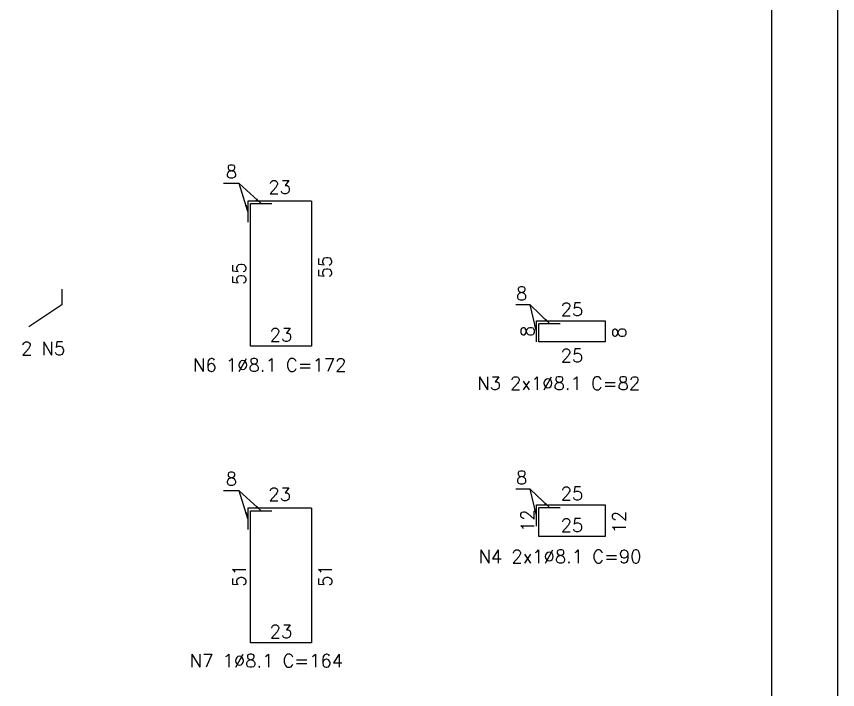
# Model space of a CAD drawing. Header units: centimetres. Extents: x 1658 to 19651, y 8294 to 11444.
# Drawn here: x 10836 to 11768, y 9059 to 9823 of the extents above; entities that cross this region are included whole.
import ezdxf

# ---------------------------------------------------------------- set-up
doc = ezdxf.new("R2010")
doc.units = ezdxf.units.CM
doc.header["$LTSCALE"] = 50
doc.header["$MEASUREMENT"] = 0
doc.header["$PDMODE"] = 67
for name, color, linetype in [('FORMATO-PRECON', 2, 'Continuous'), ('HACHURAS-PRECON', 1, 'Continuous'), ('LINHA-01-PRECON', 1, 'Continuous'), ('LINHA-04-PRECON', 4, 'Continuous'), ('X1', 2, 'Continuous')]:
    doc.layers.add(name, color=color, linetype=linetype)
doc.styles.add('PRECON-ROMANS', font='romans.shx')
doc.styles.get("Standard").update_dxf_attribs({"font": 'romans.shx'})
doc.dimstyles.new('ESC50-50', dxfattribs={"dimscale": 50, "dimtxt": 0.2, "dimasz": 0.15, "dimexe": 0.15, "dimexo": 0.15, "dimgap": 0.08, "dimtad": 1, "dimdec": 1, "dimzin": 12, "dimdsep": 46, "dimtxsty": 'Standard', "dimblk": 'ARCHTICK', "dimcen": 0.09, "dimdle": 0.15, "dimclrd": 256, "dimclre": 256, "dimclrt": 2, "dimazin": 3, "dimtfac": 1, "dimtdec": 1, "dimtmove": 1, "dimatfit": 2, "dimfxl": 0.15, "dimtolj": 1, "dimtzin": 0, "dimarcsym": 0})
doc.dimstyles.new('ESC75-25', dxfattribs={"dimscale": 0, "dimtxt": 15, "dimasz": 7, "dimexe": 7, "dimexo": 7, "dimgap": 5.5, "dimtad": 1, "dimdec": 1, "dimlfac": 0.333333, "dimdsep": 46, "dimtxsty": 'Standard', "dimblk": 'ARCHTICK', "dimcen": 0.1, "dimdle": 7, "dimclrd": 256, "dimclre": 256, "dimclrt": 2, "dimadec": 0, "dimazin": 0, "dimtfac": 1, "dimtdec": 1, "dimtix": 1, "dimtmove": 2, "dimatfit": 3, "dimfxl": 1, "dimarcsym": 0})
doc.dimstyles.new('ESC75-75', dxfattribs={"dimscale": 0, "dimtxt": 15, "dimasz": 7, "dimexe": 7, "dimexo": 7, "dimgap": 5.5, "dimtad": 1, "dimdec": 1, "dimdsep": 46, "dimtxsty": 'Standard', "dimblk": 'ARCHTICK', "dimcen": 0.1, "dimdle": 7, "dimclrd": 256, "dimclre": 256, "dimclrt": 2, "dimadec": 0, "dimazin": 0, "dimtfac": 1, "dimtdec": 1, "dimtix": 1, "dimtmove": 2, "dimatfit": 3, "dimfxl": 1, "dimarcsym": 0})

# ---------------------------------------------------------------- blocks, each defined once
blk = doc.blocks.new('A$C2E607E54')
at = {"layer": 'FORMATO-PRECON'}
blk.add_lwpolyline([(0, 4200), (2970, 4200), (2970, 0), (0, 0)], close=True, dxfattribs=at)
at = {"layer": 'FORMATO-PRECON', "color": 6}
blk.add_lwpolyline([(100, 3950), (2870, 3950), (2870, 100), (100, 100)], close=True, dxfattribs=at)
blk = doc.blocks.new('*D413')
at = {"layer": 'Defpoints', "color": 0, "linetype": 'Continuous', "transparency": 16777216}
for p in [(11101.81, 9613.63), (11101.81, 9448.63), (11101.81, 9448.63)]:
    blk.add_point(p, dxfattribs=at)
at = {"layer": 'LINHA-01-PRECON', "color": 2, "linetype": 'Continuous', "transparency": 16777216, "insert": (11088.81, 9531.13), "char_height": 15, "attachment_point": 5, "rotation": 90}
blk.add_mtext('55', dxfattribs=at)
blk = doc.blocks.new('_ArchTick')
at = {"color": 0, "linetype": 'ByBlock', "const_width": 0.15}
blk.add_lwpolyline([(-0.5, -0.5), (0.5, 0.5)], dxfattribs=at)
blk = doc.blocks.new('*D414')
at = {"layer": 'Defpoints', "color": 0, "linetype": 'Continuous', "transparency": 16777216}
for p in [(11101.81, 9448.63), (11170.81, 9448.63), (11170.81, 9448.63)]:
    blk.add_point(p, dxfattribs=at)
at = {"layer": 'LINHA-01-PRECON', "color": 2, "linetype": 'Continuous', "transparency": 16777216, "insert": (11136.31, 9461.63), "char_height": 15, "attachment_point": 5}
blk.add_mtext('23', dxfattribs=at)
blk = doc.blocks.new('*D415')
at = {"layer": 'Defpoints', "color": 0, "linetype": 'Continuous', "transparency": 16777216}
for p in [(11170.81, 9613.63), (11170.81, 9613.63), (11170.81, 9448.63)]:
    blk.add_point(p, dxfattribs=at)
at = {"layer": 'LINHA-01-PRECON', "color": 2, "linetype": 'Continuous', "transparency": 16777216, "insert": (11186.27, 9538.63), "char_height": 15, "attachment_point": 5, "rotation": 90}
blk.add_mtext('55', dxfattribs=at)
blk = doc.blocks.new('*D416')
at = {"layer": 'Defpoints', "color": 0, "linetype": 'Continuous', "transparency": 16777216}
for p in [(11429.29, 9453.63), (11504.29, 9453.63), (11504.29, 9453.63)]:
    blk.add_point(p, dxfattribs=at)
at = {"layer": 'LINHA-01-PRECON', "color": 2, "linetype": 'Continuous', "transparency": 16777216, "insert": (11466.79, 9438.13), "char_height": 15, "attachment_point": 5}
blk.add_mtext('25', dxfattribs=at)
blk = doc.blocks.new('*D417')
at = {"layer": 'Defpoints', "color": 0, "linetype": 'Continuous', "transparency": 16777216}
for p in [(11504.29, 9477.57), (11504.29, 9477.57), (11504.29, 9453.63)]:
    blk.add_point(p, dxfattribs=at)
at = {"layer": 'LINHA-01-PRECON', "color": 2, "linetype": 'Continuous', "transparency": 16777216, "insert": (11520.24, 9464.1), "char_height": 15, "attachment_point": 5, "rotation": 90}
blk.add_mtext('8', dxfattribs=at)
blk = doc.blocks.new('*D418')
at = {"layer": 'Defpoints', "color": 0, "linetype": 'Continuous', "transparency": 16777216}
for p in [(11429.29, 9477.57), (11429.29, 9477.57), (11504.29, 9477.57)]:
    blk.add_point(p, dxfattribs=at)
at = {"layer": 'LINHA-01-PRECON', "color": 2, "linetype": 'Continuous', "transparency": 16777216, "insert": (11466.79, 9490.57), "char_height": 15, "attachment_point": 5}
blk.add_mtext('25', dxfattribs=at)
blk = doc.blocks.new('*D419')
at = {"layer": 'Defpoints', "color": 0, "linetype": 'Continuous', "transparency": 16777216}
for p in [(11429.29, 9477.57), (11429.29, 9477.57), (11429.29, 9453.63)]:
    blk.add_point(p, dxfattribs=at)
at = {"layer": 'LINHA-01-PRECON', "color": 2, "linetype": 'Continuous', "transparency": 16777216, "insert": (11416.29, 9465.6), "char_height": 15, "attachment_point": 5, "rotation": 90}
blk.add_mtext('8', dxfattribs=at)
blk = doc.blocks.new('*D420')
at = {"layer": 'Defpoints', "color": 0, "linetype": 'Continuous', "transparency": 16777216}
for p in [(11429.29, 9232.41), (11504.29, 9232.41), (11504.29, 9232.41)]:
    blk.add_point(p, dxfattribs=at)
at = {"layer": 'LINHA-01-PRECON', "color": 2, "linetype": 'Continuous', "transparency": 16777216, "insert": (11466.79, 9245.41), "char_height": 15, "attachment_point": 5}
blk.add_mtext('25', dxfattribs=at)
blk = doc.blocks.new('*D421')
at = {"layer": 'Defpoints', "color": 0, "linetype": 'Continuous', "transparency": 16777216}
for p in [(11504.29, 9268.35), (11504.29, 9268.35), (11504.29, 9232.41)]:
    blk.add_point(p, dxfattribs=at)
at = {"layer": 'LINHA-01-PRECON', "color": 2, "linetype": 'Continuous', "transparency": 16777216, "insert": (11520.24, 9248.88), "char_height": 15, "attachment_point": 5, "rotation": 90}
blk.add_mtext('12', dxfattribs=at)
blk = doc.blocks.new('*D422')
at = {"layer": 'Defpoints', "color": 0, "linetype": 'Continuous', "transparency": 16777216}
for p in [(11429.29, 9268.35), (11429.29, 9268.35), (11504.29, 9268.35)]:
    blk.add_point(p, dxfattribs=at)
at = {"layer": 'LINHA-01-PRECON', "color": 2, "linetype": 'Continuous', "transparency": 16777216, "insert": (11466.79, 9281.35), "char_height": 15, "attachment_point": 5}
blk.add_mtext('25', dxfattribs=at)
blk = doc.blocks.new('*D423')
at = {"layer": 'Defpoints', "color": 0, "linetype": 'Continuous', "transparency": 16777216}
for p in [(11429.29, 9268.35), (11429.29, 9268.35), (11429.29, 9232.41)]:
    blk.add_point(p, dxfattribs=at)
at = {"layer": 'LINHA-01-PRECON', "color": 2, "linetype": 'Continuous', "transparency": 16777216, "insert": (11416.29, 9250.38), "char_height": 15, "attachment_point": 5, "rotation": 90}
blk.add_mtext('12', dxfattribs=at)
blk = doc.blocks.new('*D424')
at = {"layer": 'Defpoints', "color": 0, "linetype": 'Continuous', "transparency": 16777216}
for p in [(11101.81, 9613.63), (11170.81, 9613.63), (11170.81, 9613.63)]:
    blk.add_point(p, dxfattribs=at)
at = {"layer": 'LINHA-01-PRECON', "color": 2, "linetype": 'Continuous', "transparency": 16777216, "insert": (11134.81, 9629.43), "char_height": 15, "attachment_point": 5}
blk.add_mtext('23', dxfattribs=at)
blk = doc.blocks.new('*D425')
at = {"layer": 'Defpoints', "color": 0, "linetype": 'Continuous', "transparency": 16777216}
for p in [(11101.81, 9264.65), (11101.81, 9111.65), (11101.81, 9111.65)]:
    blk.add_point(p, dxfattribs=at)
at = {"layer": 'LINHA-01-PRECON', "color": 2, "linetype": 'Continuous', "transparency": 16777216, "insert": (11088.81, 9188.15), "char_height": 15, "attachment_point": 5, "rotation": 90}
blk.add_mtext('51', dxfattribs=at)
blk = doc.blocks.new('*D426')
at = {"layer": 'Defpoints', "color": 0, "linetype": 'Continuous', "transparency": 16777216}
for p in [(11101.81, 9111.65), (11170.81, 9111.65), (11170.81, 9111.65)]:
    blk.add_point(p, dxfattribs=at)
at = {"layer": 'LINHA-01-PRECON', "color": 2, "linetype": 'Continuous', "transparency": 16777216, "insert": (11136.31, 9124.65), "char_height": 15, "attachment_point": 5}
blk.add_mtext('23', dxfattribs=at)
blk = doc.blocks.new('*D427')
at = {"layer": 'Defpoints', "color": 0, "linetype": 'Continuous', "transparency": 16777216}
for p in [(11170.81, 9264.65), (11170.81, 9264.65), (11170.81, 9111.65)]:
    blk.add_point(p, dxfattribs=at)
at = {"layer": 'LINHA-01-PRECON', "color": 2, "linetype": 'Continuous', "transparency": 16777216, "insert": (11186.58, 9188.15), "char_height": 15, "attachment_point": 5, "rotation": 90}
blk.add_mtext('51', dxfattribs=at)
blk = doc.blocks.new('*D428')
at = {"layer": 'Defpoints', "color": 0, "linetype": 'Continuous', "transparency": 16777216}
for p in [(11101.81, 9264.65), (11170.81, 9264.65), (11170.81, 9264.65)]:
    blk.add_point(p, dxfattribs=at)
at = {"layer": 'LINHA-01-PRECON', "color": 2, "linetype": 'Continuous', "transparency": 16777216, "insert": (11134.81, 9280.45), "char_height": 15, "attachment_point": 5}
blk.add_mtext('23', dxfattribs=at)

msp = doc.modelspace()

# ---------------------------------------------------------------- linework, layer by layer
at = {"layer": 'LINHA-04-PRECON'}
for p, q in [((11170.81, 9613.63), (11098.81, 9613.63)), ((11098.81, 9613.63), (11098.81, 9589.63)), ((11170.81, 9613.63), (11170.81, 9448.63)), ((11101.81, 9448.63), (11101.81, 9610.63)), ((11101.81, 9610.63), (11125.81, 9610.63)), ((11170.81, 9448.63), (11101.81, 9448.63)), ((11170.81, 9264.65), (11098.81, 9264.65)), ((11098.81, 9264.65), (11098.81, 9240.65)), ((11101.81, 9111.65), (11101.81, 9261.65)), ((11101.81, 9261.65), (11125.81, 9261.65)), ((11170.81, 9264.65), (11170.81, 9111.65)), ((11170.81, 9111.65), (11101.81, 9111.65))]:
    msp.add_line(p, q, dxfattribs=at)
at = {"layer": 'LINHA-04-PRECON', "extrusion": (0, 1, 0)}
for p, q in [((10887.52, 9513.67, -0.05), (10887.52, 9495.78, -0.05)), ((10887.52, 9495.78, -0.05), (10850.02, 9470.78, -0.05))]:
    msp.add_line(p, q, dxfattribs=at)
at = {"layer": 'LINHA-04-PRECON'}
for points in [[(11426.29, 9453.57), (11426.29, 9477.57), (11504.29, 9477.57), (11504.29, 9453.63), (11429.29, 9453.63), (11429.29, 9474.57), (11453.29, 9474.57)], [(11426.29, 9244.35), (11426.29, 9268.35), (11504.29, 9268.35), (11504.29, 9232.41), (11429.29, 9232.41), (11429.29, 9265.35), (11453.29, 9265.35)]]:
    msp.add_lwpolyline(points, dxfattribs=at)

# ---------------------------------------------------------------- block references
at = {"layer": 'HACHURAS-PRECON', "xscale": 0.7499999999999996, "yscale": 0.7499999999999996, "zscale": 0.7499999999999996}
msp.add_blockref('A$C2E607E54', (9540.86, 8293.94), dxfattribs=at)

# ---------------------------------------------------------------- texts
at = {"layer": 'LINHA-01-PRECON', "color": 2, "linetype": 'Continuous', "char_height": 15, "attachment_point": 5}
for insert in [(11080.04, 9647.02), (11409.63, 9508.66), (11409.63, 9299.43), (11080.04, 9298.03)]:
    msp.add_mtext('8', dxfattribs=dict(at, insert=insert))
at = {"layer": 'X1', "style": 'PRECON-ROMANS'}
for s, p in [('2 N5', (10841.16, 9438.69)), ('N6 1%%C8.1 C=172', (11036.42, 9419.82)), ('N3 2x1%%C8.1 C=82', (11359.12, 9399.06)), ('N4 2x1%%C8.1 C=90', (11360.59, 9202.34)), ('N7 1%%C8.1 C=164', (11032.63, 9083.95))]:
    msp.add_text(s, height=15, dxfattribs=at).set_placement(p)

# ---------------------------------------------------------------- dimensions: what is measured, and where the dimension line sits
at = {"layer": 'LINHA-01-PRECON', "linetype": 'Continuous'}
for base, p1, p2, angle, picture, middle in [((11170.81, 9613.63), (11101.81, 9613.63), (11170.81, 9613.63), 180, '*D424', (11134.81, 9629.43)), ((11170.81, 9613.63), (11170.81, 9448.63), (11170.81, 9613.63), 90, '*D415', (11186.27, 9538.63)), ((11504.29, 9477.57), (11504.29, 9453.63), (11504.29, 9477.57), 90, '*D417', (11520.24, 9464.1)), ((11170.81, 9264.65), (11101.81, 9264.65), (11170.81, 9264.65), 180, '*D428', (11134.81, 9280.45)), ((11170.81, 9264.65), (11170.81, 9111.65), (11170.81, 9264.65), 90, '*D427', (11186.58, 9188.15)), ((11504.29, 9268.35), (11504.29, 9232.41), (11504.29, 9268.35), 90, '*D421', (11520.24, 9248.88))]:
    dim = msp.add_linear_dim(base=base, p1=p1, p2=p2, angle=angle, dimstyle='ESC75-25', override={"dimscale": 1, "dimse1": 1, "dimse2": 1, "dimsd1": 1, "dimsd2": 1}, dxfattribs=at)
    dim.commit()
    dim.dimension.update_dxf_attribs({"geometry": picture, "text_midpoint": middle, "dimtype": 160})
for base, p1, p2, angle, picture, middle in [((11101.81, 9448.63), (11101.81, 9613.63), (11101.81, 9448.63), 90, '*D413', (11088.81, 9531.13)), ((11429.29, 9477.57), (11429.29, 9453.63), (11429.29, 9477.57), 90, '*D419', (11416.29, 9465.6)), ((11170.81, 9448.63), (11101.81, 9448.63), (11170.81, 9448.63), 180, '*D414', (11136.31, 9461.63)), ((11101.81, 9111.65), (11101.81, 9264.65), (11101.81, 9111.65), 90, '*D425', (11088.81, 9188.15)), ((11429.29, 9268.35), (11429.29, 9232.41), (11429.29, 9268.35), 90, '*D423', (11416.29, 9250.38)), ((11170.81, 9111.65), (11101.81, 9111.65), (11170.81, 9111.65), 180, '*D426', (11136.31, 9124.65))]:
    dim = msp.add_linear_dim(base=base, p1=p1, p2=p2, angle=angle, dimstyle='ESC75-25', override={"dimscale": 1, "dimse1": 1, "dimse2": 1, "dimsd1": 1, "dimsd2": 1}, dxfattribs=at)
    dim.commit()
    dim.dimension.update_dxf_attribs({"geometry": picture, "text_midpoint": middle})
for base, p1, p2, picture, middle in [((11429.29, 9477.57), (11504.29, 9477.57), (11429.29, 9477.57), '*D418', (11466.79, 9490.57)), ((11429.29, 9268.35), (11504.29, 9268.35), (11429.29, 9268.35), '*D422', (11466.79, 9281.35)), ((11504.29, 9232.41), (11429.29, 9232.41), (11504.29, 9232.41), '*D420', (11466.79, 9245.41))]:
    dim = msp.add_linear_dim(base=base, p1=p1, p2=p2, dimstyle='ESC75-25', override={"dimscale": 1, "dimse1": 1, "dimse2": 1, "dimsd1": 1, "dimsd2": 1}, dxfattribs=at)
    dim.commit()
    dim.dimension.update_dxf_attribs({"geometry": picture, "text_midpoint": middle})
dim = msp.add_linear_dim(base=(11504.29, 9453.63), p1=(11429.29, 9453.63), p2=(11504.29, 9453.63), dimstyle='ESC75-25', override={"dimscale": 1, "dimse1": 1, "dimse2": 1, "dimsd1": 1, "dimsd2": 1}, dxfattribs=at)
dim.commit()
dim.dimension.update_dxf_attribs({"geometry": '*D416', "text_midpoint": (11466.79, 9438.13), "dimtype": 160})

# ---------------------------------------------------------------- leaders
at = {"layer": 'LINHA-01-PRECON'}
for points in [[(11098.81, 9601.63), (11088.71, 9633.42), (11071.02, 9633.42)], [(11113.81, 9610.63), (11088.71, 9633.42)], [(11098.81, 9252.65), (11088.71, 9284.44), (11071.02, 9284.44)], [(11113.81, 9261.65), (11088.71, 9284.44)]]:
    msp.add_leader(points, dimstyle='ESC50-50', override={"dimgap": 0.08, "dimtad": 1}, dxfattribs=at)
at = {"layer": 'LINHA-01-PRECON', "linetype": 'Continuous'}
for points in [[(11426.29, 9465.57), (11419.24, 9495.58), (11403.15, 9495.58)], [(11441.29, 9474.57), (11419.24, 9495.58)], [(11426.29, 9256.35), (11419.24, 9286.35), (11403.15, 9286.35)], [(11441.29, 9265.35), (11419.24, 9286.35)]]:
    msp.add_leader(points, dimstyle='ESC75-75', override={"dimscale": 1, "dimtad": 0}, dxfattribs=at)

doc.saveas('drawing.dxf')
